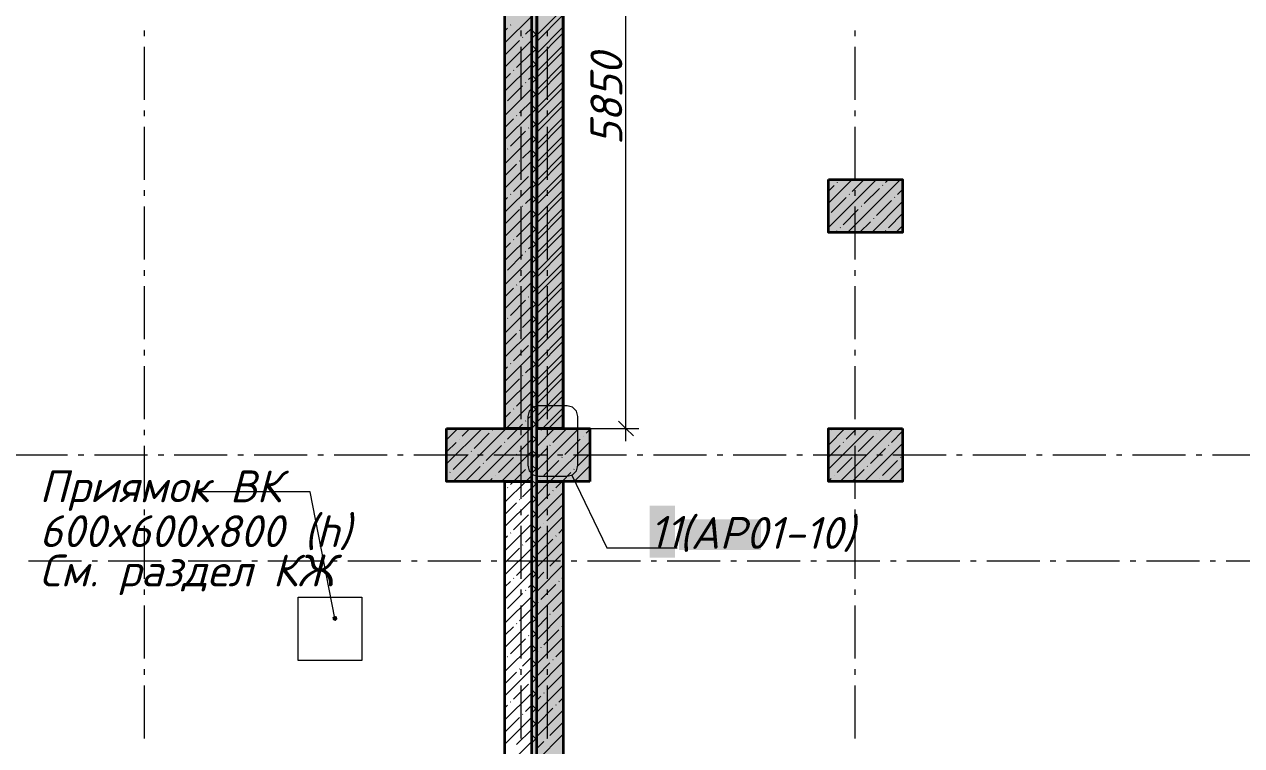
# Model space of a CAD drawing. Header units: millimetres. Extents: x -81576 to 1046824, y -248937 to 691537.
# Drawn here: x 169755 to 181233, y 669599 to 676404 of the extents above; entities that cross this region are included whole.
import ezdxf

# ---------------------------------------------------------------- set-up
doc = ezdxf.new("R2010")
doc.units = ezdxf.units.MM
doc.layers.add('PDF _Геометрия', color=7, linetype='Continuous', true_color=0x1d1d1d)
doc.layers.add('PDF _Сплошная заливка', color=7, linetype='Continuous', true_color=0xffffff)
doc.layers.add('PDF _Текст', color=7, linetype='Continuous')
doc.styles.add('PDF ISOCPEUR Italic', font='isocpeui.ttf')

msp = doc.modelspace()

# ---------------------------------------------------------------- hatches: boundary and pattern name
at = {"layer": 'PDF _Сплошная заливка', "true_color": 0x636466, "transparency": 33554559}
for points in [[(174536, 662266.1), (174586, 662266.1), (174586, 682191.1), (174536, 682191.1)], [(174536, 672591.1), (174536, 678441.1), (174286, 678441.1), (174286, 672591.1)], [(174836, 672591.1), (174836, 678441.1), (174586, 678441.1), (174586, 672591.1)], [(177335.7, 674440.8), (178035.7, 674440.8), (178035.7, 674940.8), (177335.7, 674940.8)], [(173736, 672091.1), (174536, 672091.1), (174536, 672591.1), (173736, 672591.1)], [(175086, 672091.1), (175086, 672591.1), (174586, 672591.1), (174586, 672091.1)], [(177335.7, 672090.8), (178035.7, 672090.8), (178035.7, 672590.8), (177335.7, 672590.8)], [(174836, 664440.8), (174836, 672091.1), (174586, 672091.1), (174586, 664440.8)], [(172688.1, 670775.6), (172707, 670792.1), (172702.1, 670816.6), (172678.5, 670824.7), (172659.6, 670808.2), (172664.5, 670783.7)]]:
    msp.add_hatch(color=251, dxfattribs=at).paths.add_polyline_path(points)

# ---------------------------------------------------------------- linework, layer by layer
at = {"layer": 'PDF _Геометрия', "color": 7, "lineweight": 13}
msp.add_lwpolyline([(174536, 682191.1), (174586, 682191.1), (174586, 662266.1), (174536, 662266.1)], close=True, dxfattribs=at)
at = {"layer": 'PDF _Геометрия', "color": 7, "lineweight": 9}
for points in [[(175427.6, 672471.1), (175427.6, 678561.1)], [(170886, 676344), (170886, 676291.1)], [(174436, 676344), (174436, 676291.1)], [(174686, 676344), (174686, 676291.1)], [(177586, 676344), (177586, 676291.1)], [(170886, 676191.1), (170886, 675691.1)], [(174436, 676191.1), (174436, 675691.1)], [(174686, 676191.1), (174686, 675691.1)], [(177586, 676191.1), (177586, 675691.1)], [(170886, 675591.1), (170886, 675538.2)], [(174436, 675591.1), (174436, 675538.2)], [(174686, 675591.1), (174686, 675538.2)], [(177586, 675591.1), (177586, 675538.2)], [(170886, 675438.2), (170886, 674938.2)], [(174436, 675438.2), (174436, 674938.2)], [(174686, 675438.2), (174686, 674938.2)], [(177586, 675438.2), (177586, 674938.2)], [(170886, 674838.2), (170886, 674785.3)], [(174436, 674838.2), (174436, 674785.3)], [(174686, 674838.2), (174686, 674785.3)], [(177586, 674838.2), (177586, 674785.3)], [(170886, 674685.3), (170886, 674185.3)], [(174436, 674685.3), (174436, 674185.3)], [(174686, 674685.3), (174686, 674185.3)], [(177586, 674685.3), (177586, 674185.3)], [(170886, 674085.3), (170886, 674032.4)], [(174436, 674085.3), (174436, 674032.4)], [(174686, 674085.3), (174686, 674032.4)], [(177586, 674085.3), (177586, 674032.4)], [(170886, 673932.4), (170886, 673432.4)], [(174436, 673932.4), (174436, 673432.4)], [(174686, 673932.4), (174686, 673432.4)], [(177586, 673932.4), (177586, 673432.4)], [(170886, 673332.4), (170886, 673279.5)], [(174436, 673332.4), (174436, 673279.5)], [(174686, 673332.4), (174686, 673279.5)], [(177586, 673332.4), (177586, 673279.5)], [(170886, 673179.5), (170886, 672679.5)], [(174436, 673179.5), (174436, 672679.5)], [(174686, 673179.5), (174686, 672679.5)], [(177586, 673179.5), (177586, 672679.5)], [(170886, 672579.5), (170886, 672526.5)], [(174436, 672579.5), (174436, 672526.5)], [(174686, 672579.5), (174686, 672526.5)], [(175086, 672591.1), (175427.6, 672591.1), (175547.6, 672591.1)], [(175357.6, 672661.1), (175427.6, 672591.1), (175497.6, 672521.1)], [(177586, 672579.5), (177586, 672526.5)], [(170886, 672426.5), (170886, 671926.5)], [(174436, 672426.5), (174436, 671926.5)], [(174686, 672426.5), (174686, 671926.5)], [(177586, 672426.5), (177586, 671926.5)], [(169663.2, 672341.1), (170163.2, 672341.1)], [(170263.2, 672341.1), (170316.1, 672341.1)], [(170416.1, 672341.1), (170916.1, 672341.1)], [(171016.1, 672341.1), (171069, 672341.1)], [(171169, 672341.1), (171669, 672341.1)], [(171769, 672341.1), (171821.9, 672341.1)], [(171921.9, 672341.1), (172421.9, 672341.1)], [(172521.9, 672341.1), (172574.8, 672341.1)], [(172674.8, 672341.1), (173174.8, 672341.1)], [(173274.8, 672341.1), (173327.7, 672341.1)], [(173427.7, 672341.1), (173927.7, 672341.1)], [(174027.7, 672341.1), (174080.7, 672341.1)], [(174180.7, 672341.1), (174680.7, 672341.1)], [(174780.7, 672341.1), (174833.6, 672341.1)], [(174933.6, 672341.1), (175433.6, 672341.1)], [(175533.6, 672341.1), (175586.5, 672341.1)], [(175686.5, 672341.1), (176186.5, 672341.1)], [(176286.5, 672341.1), (176339.4, 672341.1)], [(176439.4, 672341.1), (176939.4, 672341.1)], [(177039.4, 672341.1), (177092.3, 672341.1)], [(177192.3, 672341.1), (177692.3, 672341.1)], [(177792.3, 672341.1), (177845.2, 672341.1)], [(177945.2, 672341.1), (178445.2, 672341.1)], [(178545.2, 672341.1), (178598.2, 672341.1)], [(178698.2, 672341.1), (179198.2, 672341.1)], [(179298.2, 672341.1), (179351.1, 672341.1)], [(179451.1, 672341.1), (179951.1, 672341.1)], [(180051.1, 672341.1), (180104, 672341.1)], [(180204, 672341.1), (180704, 672341.1)], [(180804, 672341.1), (180856.9, 672341.1)], [(180956.9, 672341.1), (181456.9, 672341.1)], [(172683.3, 670800.1), (172448.9, 671991.9), (171806, 671991.9), (171397.2, 671991.9)], [(170886, 671826.5), (170886, 671773.6)], [(174436, 671826.5), (174436, 671773.6)], [(174686, 671826.5), (174686, 671773.6)], [(177586, 671826.5), (177586, 671773.6)], [(170886, 671673.6), (170886, 671173.6)], [(174436, 671673.6), (174436, 671173.6)], [(174686, 671673.6), (174686, 671173.6)], [(177586, 671673.6), (177586, 671173.6)], [(169793.5, 671341.1), (170293.5, 671341.1)], [(170393.5, 671341.1), (170446.4, 671341.1)], [(170546.4, 671341.1), (171046.4, 671341.1)], [(171146.4, 671341.1), (171199.3, 671341.1)], [(171299.3, 671341.1), (171799.3, 671341.1)], [(171899.3, 671341.1), (171952.2, 671341.1)], [(172052.2, 671341.1), (172552.2, 671341.1)], [(172652.2, 671341.1), (172705.2, 671341.1)], [(172805.2, 671341.1), (173305.2, 671341.1)], [(173405.2, 671341.1), (173458.1, 671341.1)], [(173558.1, 671341.1), (174058.1, 671341.1)], [(174158.1, 671341.1), (174211, 671341.1)], [(174311, 671341.1), (174811, 671341.1)], [(174911, 671341.1), (174963.9, 671341.1)], [(175063.9, 671341.1), (175563.9, 671341.1)], [(175663.9, 671341.1), (175716.8, 671341.1)], [(175816.8, 671341.1), (176316.8, 671341.1)], [(176416.8, 671341.1), (176469.7, 671341.1)], [(176569.7, 671341.1), (177069.7, 671341.1)], [(177169.7, 671341.1), (177222.7, 671341.1)], [(177322.7, 671341.1), (177822.7, 671341.1)], [(177922.7, 671341.1), (177975.6, 671341.1)], [(178075.6, 671341.1), (178575.6, 671341.1)], [(178675.6, 671341.1), (178728.5, 671341.1)], [(178828.5, 671341.1), (179328.5, 671341.1)], [(179428.5, 671341.1), (179481.4, 671341.1)], [(179581.4, 671341.1), (180081.4, 671341.1)], [(180181.4, 671341.1), (180234.3, 671341.1)], [(180334.3, 671341.1), (180834.3, 671341.1)], [(180934.3, 671341.1), (180987.2, 671341.1)], [(181087.2, 671341.1), (181587.2, 671341.1)], [(170886, 671073.6), (170886, 671020.7)], [(174436, 671073.6), (174436, 671020.7)], [(174686, 671073.6), (174686, 671020.7)], [(177586, 671073.6), (177586, 671020.7)], [(170886, 670920.7), (170886, 670420.7)], [(174436, 670920.7), (174436, 670420.7)], [(174686, 670920.7), (174686, 670420.7)], [(177586, 670920.7), (177586, 670420.7)], [(170886, 670320.7), (170886, 670267.8)], [(174436, 670320.7), (174436, 670267.8)], [(174686, 670320.7), (174686, 670267.8)], [(177586, 670320.7), (177586, 670267.8)], [(170886, 670167.8), (170886, 669667.8)], [(174436, 670167.8), (174436, 669667.8)], [(174686, 670167.8), (174686, 669667.8)], [(177586, 670167.8), (177586, 669667.8)]]:
    msp.add_lwpolyline(points, dxfattribs=at)
at = {"layer": 'PDF _Геометрия', "color": 7, "lineweight": 35}
for points in [[(174286, 678441.1), (174536, 678441.1), (174536, 672591.1), (174286, 672591.1)], [(177335.7, 674940.8), (178035.7, 674940.8), (178035.7, 674440.8), (177335.7, 674440.8)], [(173736, 672591.1), (174536, 672591.1), (174536, 672091.1), (173736, 672091.1)], [(175086, 672091.1), (174586, 672091.1), (174586, 672591.1), (175086, 672591.1)], [(178035.7, 672590.8), (178035.7, 672090.8), (177335.7, 672090.8), (177335.7, 672590.8)], [(174836, 664440.8), (174586, 664440.8), (174586, 672091.1), (174836, 672091.1)]]:
    msp.add_lwpolyline(points, close=True, dxfattribs=at)
at = {"layer": 'PDF _Геометрия', "color": 16, "lineweight": 40, "true_color": 0x800000}
msp.add_lwpolyline([(174586, 678441.1), (174836, 678441.1), (174836, 672591.1), (174586, 672591.1)], close=True, dxfattribs=at)
at = {"layer": 'PDF _Геометрия', "lineweight": 9}
for points in [[(174536, 676478.2), (174286, 676228.2)], [(174310.2, 676366.5), (174286, 676342.3)], [(174341.1, 676397.3), (174338.7, 676395)], [(174536, 676364.2), (174481.3, 676309.4)], [(174424.2, 676252.4), (174286, 676114.2)], [(174536, 676250.1), (174286, 676000.1)], [(174455.1, 676283.3), (174452.7, 676280.9)], [(174536, 676350.8), (174586, 676300.8)], [(174586, 676318.4), (174536, 676268.4)], [(174536, 676136.1), (174395.7, 675995.8)], [(174536, 676209.4), (174586, 676159.4)], [(174586, 676177), (174536, 676127)], [(174536, 676022), (174286, 675772)], [(174536, 676067.9), (174586, 676017.9)], [(174586, 676035.6), (174536, 675985.6)], [(174338.7, 675938.8), (174286, 675886.1)], [(174369.6, 675969.7), (174367.2, 675967.3)], [(174536, 675908), (174509.8, 675881.7)], [(174536, 675926.5), (174586, 675876.5)], [(174536, 675793.9), (174286, 675543.9)], [(174452.7, 675824.7), (174310.2, 675682.2)], [(174483.6, 675855.6), (174481.3, 675853.2)], [(174586, 675894.1), (174536, 675844.1)], [(174536, 675679.9), (174424.2, 675568.1)], [(174536, 675785.1), (174586, 675735.1)], [(174586, 675752.7), (174536, 675702.7)], [(174536, 675565.8), (174286, 675315.8)], [(174536, 675643.7), (174586, 675593.7)], [(174586, 675611.3), (174536, 675561.3)], [(174367.2, 675511.1), (174286, 675429.9)], [(174398.1, 675542), (174395.7, 675539.6)], [(174536, 675502.2), (174586, 675452.2)], [(174586, 675469.9), (174536, 675419.9)], [(174536, 675337.7), (174286, 675087.7)], [(174481.3, 675397), (174338.7, 675254.5)], [(174512.1, 675427.9), (174509.8, 675425.5)], [(174536, 675360.8), (174586, 675310.8)], [(174586, 675328.4), (174536, 675278.4)], [(174312.6, 675228.3), (174310.2, 675226)], [(174536, 675223.7), (174452.7, 675140.4)], [(174536, 675219.4), (174586, 675169.4)], [(174536, 675109.6), (174286, 674859.6)], [(174426.6, 675114.3), (174424.2, 675111.9)], [(174586, 675187), (174536, 675137)], [(174395.7, 675083.4), (174286, 674973.7)], [(174536, 675078), (174586, 675028)], [(174586, 675045.6), (174536, 674995.6)], [(174536, 674881.5), (174286, 674631.5)], [(174509.8, 674969.3), (174367.2, 674826.8)], [(174536, 674936.6), (174586, 674886.6)], [(174586, 674904.2), (174536, 674854.2)], [(177560.5, 674940.8), (177335.7, 674715.9)], [(177788.6, 674940.8), (177335.7, 674487.8)], [(177389.5, 674883.8), (177335.7, 674830)], [(177420.4, 674914.7), (177418, 674912.3)], [(178016.7, 674940.8), (177516.7, 674440.8)], [(177674.6, 674940.8), (177560.6, 674826.8)], [(177848.1, 674886.2), (177845.7, 674883.8)], [(177902.7, 674940.8), (177874.2, 674912.3)], [(174310.2, 674769.8), (174286, 674745.6)], [(174341.1, 674800.6), (174338.7, 674798.3)], [(174536, 674767.5), (174481.3, 674712.7)], [(174536, 674795.1), (174586, 674745.1)], [(174586, 674762.8), (174536, 674712.8)], [(177503.6, 674769.8), (177361, 674627.2)], [(177534.5, 674800.6), (177532.1, 674798.3)], [(177817.2, 674855.3), (177674.6, 674712.7)], [(177962.1, 674772.1), (177959.8, 674769.8)], [(178035.7, 674845.7), (177988.3, 674798.3)], [(174424.2, 674655.7), (174286, 674517.5)], [(174536, 674653.5), (174286, 674403.5)], [(174455.1, 674686.6), (174452.7, 674684.2)], [(174536, 674653.7), (174586, 674603.7)], [(177617.6, 674655.7), (177475.1, 674513.1)], [(177648.5, 674686.6), (177646.1, 674684.2)], [(178035.7, 674731.6), (177744.8, 674440.8)], [(177931.3, 674741.2), (177788.7, 674598.7)], [(174536, 674539.4), (174395.7, 674399.1)], [(174586, 674621.3), (174536, 674571.3)], [(177731.7, 674541.7), (177630.8, 674440.8)], [(177762.5, 674572.5), (177760.2, 674570.2)], [(178035.7, 674617.6), (177902.7, 674484.6)], [(174536, 674425.4), (174286, 674175.4)], [(174536, 674512.3), (174586, 674462.3)], [(174586, 674479.9), (174536, 674429.9)], [(177418, 674456.1), (177402.7, 674440.8)], [(177448.9, 674487), (177446.5, 674484.6)], [(177876.6, 674458.5), (177874.2, 674456.1)], [(178035.7, 674503.5), (177972.9, 674440.8)], [(174338.7, 674342.1), (174286, 674289.4)], [(174369.6, 674373), (174367.2, 674370.6)], [(174536, 674311.3), (174509.8, 674285.1)], [(174536, 674370.9), (174586, 674320.9)], [(174586, 674338.5), (174536, 674288.5)], [(174536, 674197.3), (174286, 673947.3)], [(174452.7, 674228), (174310.2, 674085.5)], [(174483.6, 674258.9), (174481.3, 674256.5)], [(174536, 674229.5), (174586, 674179.4)], [(174586, 674197.1), (174536, 674147.1)], [(174536, 674083.2), (174424.2, 673971.4)], [(174536, 674088), (174586, 674038)], [(174536, 673969.2), (174286, 673719.2)], [(174586, 674055.7), (174536, 674005.7)], [(174367.2, 673914.4), (174286, 673833.2)], [(174398.1, 673945.3), (174395.7, 673942.9)], [(174536, 673946.6), (174586, 673896.6)], [(174586, 673914.2), (174536, 673864.2)], [(174536, 673741.1), (174286, 673491.1)], [(174481.3, 673800.3), (174338.7, 673657.8)], [(174512.1, 673831.2), (174509.8, 673828.9)], [(174536, 673805.2), (174586, 673755.2)], [(174586, 673772.8), (174536, 673722.8)], [(174312.6, 673631.6), (174310.2, 673629.3)], [(174536, 673627), (174452.7, 673543.7)], [(174536, 673663.8), (174586, 673613.8)], [(174586, 673631.4), (174536, 673581.4)], [(174536, 673513), (174286, 673263)], [(174426.6, 673517.6), (174424.2, 673515.2)], [(174536, 673522.3), (174586, 673472.3)], [(174395.7, 673486.7), (174286, 673377)], [(174586, 673490), (174536, 673440)], [(174536, 673380.9), (174586, 673330.9)], [(174536, 673284.9), (174286, 673034.9)], [(174509.8, 673372.7), (174367.2, 673230.1)], [(174586, 673348.5), (174536, 673298.5)], [(174310.2, 673173.1), (174286, 673148.9)], [(174341.1, 673204), (174338.7, 673201.6)], [(174536, 673170.8), (174481.3, 673116)], [(174536, 673239.5), (174586, 673189.5)], [(174586, 673207.1), (174536, 673157.1)], [(174424.2, 673059), (174286, 672920.8)], [(174536, 673056.8), (174286, 672806.8)], [(174455.1, 673089.9), (174452.7, 673087.5)], [(174536, 673098.1), (174586, 673048.1)], [(174586, 673065.7), (174536, 673015.7)], [(174536, 672942.7), (174395.7, 672802.4)], [(174536, 672956.7), (174586, 672906.7)], [(174586, 672924.3), (174536, 672874.3)], [(174536, 672828.7), (174298.5, 672591.1), (173798.5, 672091.1)], [(174536, 672815.2), (174586, 672765.2)], [(174338.7, 672745.4), (174286, 672692.7)], [(174369.6, 672776.3), (174367.2, 672773.9)], [(174536, 672714.6), (174509.8, 672688.4)], [(174586, 672782.9), (174536, 672732.9)], [(173842.3, 672591.1), (173736, 672484.9)], [(174070.4, 672591.1), (173736, 672256.8)], [(173956.3, 672591.1), (173882.5, 672517.3)], [(174536, 672600.6), (174526.6, 672591.1), (174026.6, 672091.1)], [(174170, 672576.7), (174167.6, 672574.3)], [(174452.7, 672631.3), (174412.5, 672591.1), (174310.2, 672488.8)], [(174483.6, 672662.2), (174481.3, 672659.8)], [(174536, 672673.8), (174586, 672623.8)], [(174586, 672641.4), (174536, 672591.4)], [(174754.7, 672591.1), (174586, 672422.5)], [(174982.8, 672591.1), (174586, 672194.4)], [(174640.6, 672591.1), (174623.8, 672574.3)], [(174868.7, 672591.1), (174737.9, 672460.3)], [(175086, 672580.3), (175051.5, 672545.8)], [(177491.5, 672590.8), (177335.7, 672434.9)], [(177719.6, 672590.8), (177335.7, 672206.8)], [(177363.4, 672576.7), (177361, 672574.3)], [(177947.7, 672590.8), (177447.7, 672090.8)], [(177605.6, 672590.8), (177503.6, 672488.8)], [(177833.7, 672590.8), (177817.2, 672574.3)], [(173825.5, 672460.3), (173736, 672370.8)], [(173856.4, 672491.1), (173854, 672488.8)], [(174139.1, 672545.8), (173996.6, 672403.2)], [(174284, 672462.6), (174281.7, 672460.3)], [(174536, 672486.5), (174424.2, 672374.7)], [(174536, 672532.4), (174586, 672482.4)], [(174586, 672500), (174536, 672450)], [(175086, 672466.3), (174710.9, 672091.1), (174586, 671966.3)], [(174597.7, 672548.2), (174595.3, 672545.8)], [(174994.5, 672488.8), (174851.9, 672346.2)], [(175025.4, 672519.7), (175023, 672517.3)], [(177477.4, 672462.6), (177475.1, 672460.3)], [(177760.2, 672517.3), (177617.6, 672374.7)], [(177791.1, 672548.2), (177788.7, 672545.8)], [(178035.7, 672564.7), (177931.3, 672460.3)], [(173939.5, 672346.2), (173797, 672203.7)], [(173970.4, 672377.1), (173968, 672374.7)], [(174253.2, 672431.7), (174110.6, 672289.2)], [(174536, 672372.5), (174254.7, 672091.1)], [(174398.1, 672348.6), (174395.7, 672346.2)], [(174536, 672391), (174586, 672341)], [(174586, 672358.6), (174536, 672308.6)], [(174680.8, 672403.2), (174586, 672308.4)], [(174711.7, 672434.1), (174709.4, 672431.7)], [(175086, 672352.2), (174966, 672232.2)], [(177446.5, 672431.7), (177335.7, 672320.9)], [(177591.5, 672348.6), (177589.1, 672346.2)], [(178035.7, 672450.6), (177675.8, 672090.8)], [(177874.2, 672403.2), (177731.7, 672260.7)], [(177905.1, 672434.1), (177902.7, 672431.7)], [(174053.6, 672232.2), (173912.5, 672091.1)], [(174084.5, 672263), (174082.1, 672260.7)], [(174367.2, 672317.7), (174224.7, 672175.1)], [(174512.1, 672234.5), (174509.8, 672232.2)], [(174536, 672249.6), (174586, 672199.6)], [(174794.9, 672289.2), (174652.3, 672146.6)], [(174825.8, 672320.1), (174823.4, 672317.7)], [(175086, 672238.2), (174939, 672091.1)], [(177560.6, 672317.7), (177418, 672175.1)], [(177705.5, 672234.5), (177703.2, 672232.2)], [(177988.3, 672289.2), (177845.7, 672146.6)], [(178019.2, 672320.1), (178016.8, 672317.7)], [(173739.9, 672146.6), (173736, 672142.7)], [(173770.8, 672177.5), (173768.5, 672175.1)], [(174167.6, 672118.1), (174140.6, 672091.1)], [(174198.5, 672149), (174196.1, 672146.6)], [(174536, 672144.4), (174482.8, 672091.1), (174286, 671894.4)], [(174481.3, 672203.7), (174368.7, 672091.1), (174338.7, 672061.1)], [(174586, 672217.2), (174536, 672167.2)], [(174626.2, 672120.5), (174623.8, 672118.1)], [(174908.9, 672175.1), (174824.9, 672091.1), (174766.4, 672032.6)], [(174939.8, 672206), (174937.5, 672203.7)], [(175086, 672124.1), (175080, 672118.1)], [(177361, 672118.1), (177335.7, 672092.8)], [(177391.9, 672149), (177389.5, 672146.6)], [(177674.6, 672203.7), (177561.8, 672090.8)], [(177819.6, 672120.5), (177817.2, 672118.1)], [(178035.7, 672222.5), (177903.9, 672090.8)], [(174312.6, 672034.9), (174310.2, 672032.6)], [(174536, 672030.3), (174452.7, 671947)], [(174536, 672108.1), (174586, 672058.1)], [(174586, 672075.8), (174536, 672025.8)], [(174595.3, 672089.6), (174586, 672080.3)], [(174740.2, 672006.4), (174737.9, 672004.1)], [(175053.9, 672092), (175053, 672091.1)], [(178035.7, 672108.5), (178018, 672090.8)], [(174536, 671916.3), (174286, 671666.3)], [(174395.7, 671890), (174286, 671780.3)], [(174426.6, 671920.9), (174424.2, 671918.5)], [(174536, 671966.7), (174586, 671916.7)], [(174586, 671934.3), (174536, 671884.3)], [(174836, 671988.2), (174586, 671738.2)], [(174709.4, 671975.6), (174586, 671852.2)], [(174509.8, 671776), (174367.2, 671633.4)], [(174536, 671825.3), (174586, 671775.3)], [(174586, 671792.9), (174536, 671742.9)], [(174823.4, 671861.5), (174680.8, 671718.9)], [(174836, 671760.1), (174586, 671510.1), (174536, 671460.1), (174286, 671210.1)], [(174536, 671688.2), (174286, 671438.2)], [(174536, 671683.9), (174586, 671633.9)], [(174623.8, 671661.9), (174586, 671624.1)], [(174654.7, 671692.8), (174652.3, 671690.4)], [(174310.2, 671576.4), (174286, 671552.2)], [(174341.1, 671607.3), (174338.7, 671604.9)], [(174536, 671574.1), (174481.3, 671519.4)], [(174586, 671651.5), (174536, 671601.5)], [(174536, 671542.4), (174586, 671492.4)], [(174737.9, 671547.9), (174595.3, 671405.3)], [(174768.8, 671578.8), (174766.4, 671576.4)], [(174836, 671646), (174794.9, 671604.9)], [(174424.2, 671462.3), (174286, 671324.1)], [(174455.1, 671493.2), (174452.7, 671490.8)], [(174836, 671532), (174586, 671282)], [(174536, 671346), (174395.7, 671205.7)], [(174536, 671401), (174586, 671351)], [(174586, 671368.6), (174536, 671318.6)], [(174836, 671417.9), (174709.4, 671291.3)], [(174536, 671232), (174286, 670982)], [(174536, 671259.6), (174586, 671209.6)], [(174586, 671227.2), (174536, 671177.2)], [(174836, 671303.9), (174586, 671053.9)], [(174652.3, 671234.2), (174586, 671167.9)], [(174683.2, 671265.1), (174680.8, 671262.7)], [(174338.7, 671148.7), (174286, 671096)], [(174369.6, 671179.6), (174367.2, 671177.2)], [(174536, 671117.9), (174509.8, 671091.7)], [(174536, 671118.2), (174586, 671068.2)], [(174586, 671085.8), (174536, 671035.8)], [(174766.4, 671120.2), (174623.8, 670977.6)], [(174797.3, 671151.1), (174794.9, 671148.7)], [(174836, 671189.8), (174823.4, 671177.2)], [(174536, 671003.9), (174286, 670753.9)], [(174452.7, 671034.6), (174310.2, 670892.1)], [(174483.6, 671065.5), (174481.3, 671063.2)], [(174536, 670976.8), (174586, 670926.8)], [(174836, 671075.8), (174586, 670825.8)], [(174536, 670889.8), (174424.2, 670778)], [(174586, 670944.4), (174536, 670894.4)], [(174597.7, 670951.5), (174595.3, 670949.1)], [(174836, 670961.7), (174737.9, 670863.6)], [(174536, 670775.8), (174286, 670525.8)], [(174398.1, 670751.9), (174395.7, 670749.5)], [(174536, 670835.3), (174586, 670785.3)], [(174586, 670803), (174536, 670753)], [(174836, 670847.7), (174586, 670597.7)], [(174680.8, 670806.5), (174586, 670711.7)], [(174711.7, 670837.4), (174709.4, 670835.1)], [(174367.2, 670721), (174286, 670639.8)], [(174512.1, 670637.8), (174509.8, 670635.5)], [(174536, 670693.9), (174586, 670643.9)], [(174586, 670661.5), (174536, 670611.5)], [(174794.9, 670692.5), (174652.3, 670549.9)], [(174825.8, 670723.4), (174823.4, 670721)], [(174536, 670547.7), (174286, 670297.7)], [(174481.3, 670607), (174338.7, 670464.4)], [(174536, 670552.5), (174586, 670502.5)], [(174586, 670520.1), (174536, 670470.1)], [(174836, 670619.6), (174586, 670369.6)], [(174626.2, 670523.8), (174623.8, 670521.4)], [(174312.6, 670438.3), (174310.2, 670435.9)], [(174536, 670433.6), (174452.7, 670350.3)], [(174536, 670411.1), (174586, 670361.1)], [(174595.3, 670492.9), (174586, 670483.6)], [(174740.2, 670409.7), (174737.9, 670407.4)], [(174836, 670505.5), (174766.4, 670435.9)], [(174536, 670319.6), (174286, 670069.6)], [(174395.7, 670293.3), (174286, 670183.6)], [(174426.6, 670324.2), (174424.2, 670321.8)], [(174586, 670378.7), (174536, 670328.7)], [(174836, 670391.5), (174586, 670141.5)], [(174709.4, 670378.9), (174586, 670255.5)], [(174509.8, 670179.3), (174367.2, 670036.7)], [(174536, 670269.7), (174586, 670219.7)], [(174586, 670237.3), (174536, 670187.3)], [(174836, 670163.4), (174586, 669913.4)], [(174823.4, 670264.8), (174680.8, 670122.3)], [(174536, 670091.5), (174286, 669841.5)], [(174536, 670128.2), (174586, 670078.2)], [(174586, 670095.9), (174536, 670045.9)], [(174623.8, 670065.2), (174586, 670027.4)], [(174654.7, 670096.1), (174652.3, 670093.7)], [(174836, 670049.3), (174794.9, 670008.2)], [(174310.2, 669979.7), (174286, 669955.5)], [(174341.1, 670010.6), (174338.7, 670008.2)], [(174536, 669977.4), (174481.3, 669922.7)], [(174536, 669986.8), (174586, 669936.8)], [(174586, 669954.4), (174536, 669904.4)], [(174836, 669935.3), (174586, 669685.3)], [(174737.9, 669951.2), (174595.3, 669808.6)], [(174768.8, 669982.1), (174766.4, 669979.7)], [(174424.2, 669865.6), (174286, 669727.4)], [(174536, 669863.4), (174286, 669613.4)], [(174455.1, 669896.5), (174452.7, 669894.2)], [(174536, 669845.4), (174586, 669795.4)], [(174836, 669821.2), (174709.4, 669694.6)], [(174536, 669749.3), (174395.7, 669609)], [(174586, 669813), (174536, 669763)], [(174536, 669704), (174586, 669654)], [(174836, 669707.2), (174586, 669457.2)], [(174536, 669635.3), (174286, 669385.3)], [(174586, 669671.6), (174536, 669621.6)], [(174652.3, 669637.5), (174586, 669571.2)], [(174683.2, 669668.4), (174680.8, 669666.1)]]:
    msp.add_lwpolyline(points, dxfattribs=at)
at = {"layer": 'PDF _Геометрия', "color": 24, "lineweight": 9, "true_color": 0x8e1d1d}
for points in [[(174836, 676550.1), (174586, 676300.1)], [(174836, 676493.1), (174586, 676243.1)], [(174836, 676379.1), (174586, 676129.1)], [(174836, 676322), (174586, 676072)], [(174836, 676208), (174586, 675958)], [(174836, 676151), (174586, 675901)], [(174836, 676036.9), (174586, 675786.9)], [(174836, 675979.9), (174586, 675729.9)], [(174836, 675865.8), (174586, 675615.8)], [(174836, 675808.8), (174586, 675558.8)], [(174836, 675694.8), (174586, 675444.8)], [(174836, 675637.7), (174586, 675387.7)], [(174836, 675523.7), (174586, 675273.7)], [(174836, 675466.7), (174586, 675216.7)], [(174836, 675352.6), (174586, 675102.6)], [(174836, 675295.6), (174586, 675045.6)], [(174836, 675181.6), (174586, 674931.5)], [(174836, 675124.5), (174586, 674874.5)], [(174836, 675010.5), (174586, 674760.5)], [(174836, 674953.5), (174586, 674703.4)], [(174836, 674839.4), (174586, 674589.4)], [(174836, 674782.4), (174586, 674532.4)], [(174836, 674668.3), (174586, 674418.3)], [(174836, 674611.3), (174586, 674361.3)], [(174836, 674497.3), (174586, 674247.3)], [(174836, 674440.2), (174586, 674190.2)], [(174836, 674326.2), (174586, 674076.2)], [(174836, 674269.2), (174586, 674019.2)], [(174836, 674155.1), (174586, 673905.1)], [(174836, 674098.1), (174586, 673848.1)], [(174836, 673984), (174586, 673734)], [(174836, 673927), (174586, 673677)], [(174836, 673813), (174586, 673563)], [(174836, 673755.9), (174586, 673505.9)], [(174836, 673641.9), (174586, 673391.9)], [(174836, 673584.9), (174586, 673334.9)], [(174836, 673470.8), (174586, 673220.8)], [(174836, 673413.8), (174586, 673163.8)], [(174836, 673299.7), (174586, 673049.7)], [(174836, 673242.7), (174586, 672992.7)], [(174836, 673128.7), (174586, 672878.7)], [(174836, 673071.6), (174586, 672821.6)], [(174836, 672957.6), (174586, 672707.6)], [(174836, 672900.6), (174586, 672650.6)], [(174836, 672786.5), (174640.6, 672591.1)], [(174836, 672729.5), (174697.6, 672591.1)], [(174836, 672615.4), (174811.7, 672591.1)]]:
    msp.add_lwpolyline(points, dxfattribs=at)
at = {"layer": 'PDF _Геометрия', "color": 7, "lineweight": 9}
for points in [[(174974.1, 672705.5), (174960.7, 672755.5), (174924.1, 672792.1), (174874.1, 672805.5), (174603, 672805.5), (174553, 672792.1), (174516.4, 672755.5), (174503, 672705.5), (174503, 672240.3), (174516.4, 672190.3), (174553, 672153.7), (174603, 672140.3), (174874.1, 672140.3), (174924.1, 672153.7), (174960.7, 672190.3), (174974.1, 672240.3)], [(172936, 670401.1), (172336, 670401.1), (172336, 671001.1), (172936, 671001.1)], [(172936, 670401.1), (172336, 670401.1), (172336, 671001.1), (172936, 671001.1)]]:
    msp.add_lwpolyline(points, close=True, dxfattribs=at)
at = {"layer": 'PDF _Геометрия', "color": 174, "lineweight": 9, "true_color": 0x0000a0}
msp.add_lwpolyline([(174917.5, 672150.2), (175248.1, 671463.8), (175909.1, 671463.8)], dxfattribs=at)
at = {"layer": 'PDF _Геометрия', "color": 7, "lineweight": 35}
msp.add_lwpolyline([(174286, 667140.8), (174286, 672091.1), (174536, 672091.1), (174536, 664440.8), (174286, 664440.8), (174286, 666640.8)], dxfattribs=at)
at = {"layer": 'PDF _Сплошная заливка', "lineweight": 9, "transparency": 33554559}
for points in [[(175651.2, 671861.8), (175889.3, 671861.8), (175651.2, 671372.3), (175889.3, 671372.3)], [(175927, 671734.5), (175980.6, 671734.5), (175927, 671443.4), (175980.6, 671443.4)], [(175980.6, 671734.5), (176218.7, 671734.5), (175980.6, 671443.4), (176218.7, 671443.4)], [(176218.7, 671734.5), (176700.9, 671734.5), (176218.7, 671443.4), (176700.9, 671443.4)]]:
    msp.add_solid(points, dxfattribs=at)

# ---------------------------------------------------------------- texts
at = {"layer": 'PDF _Текст', "insert": (175242.9, 675263.3), "char_height": 300, "attachment_point": 4, "rotation": 90, "style": 'PDF ISOCPEUR Italic'}
msp.add_mtext('5850', dxfattribs=at)
at = {"layer": 'PDF _Текст', "char_height": 300, "attachment_point": 4, "style": 'PDF ISOCPEUR Italic'}
for s, insert in [('Приямок ВК', (169897, 672004.4)), ('600x600x800 (h)', (169897, 671607.5)), ('(АР01-10)', (175927, 671590.9)), ('11', (175651.2, 671615.7)), ('См. раздел КЖ', (169897, 671210.7))]:
    msp.add_mtext(s, dxfattribs=dict(at, insert=insert))

doc.saveas('drawing.dxf')
